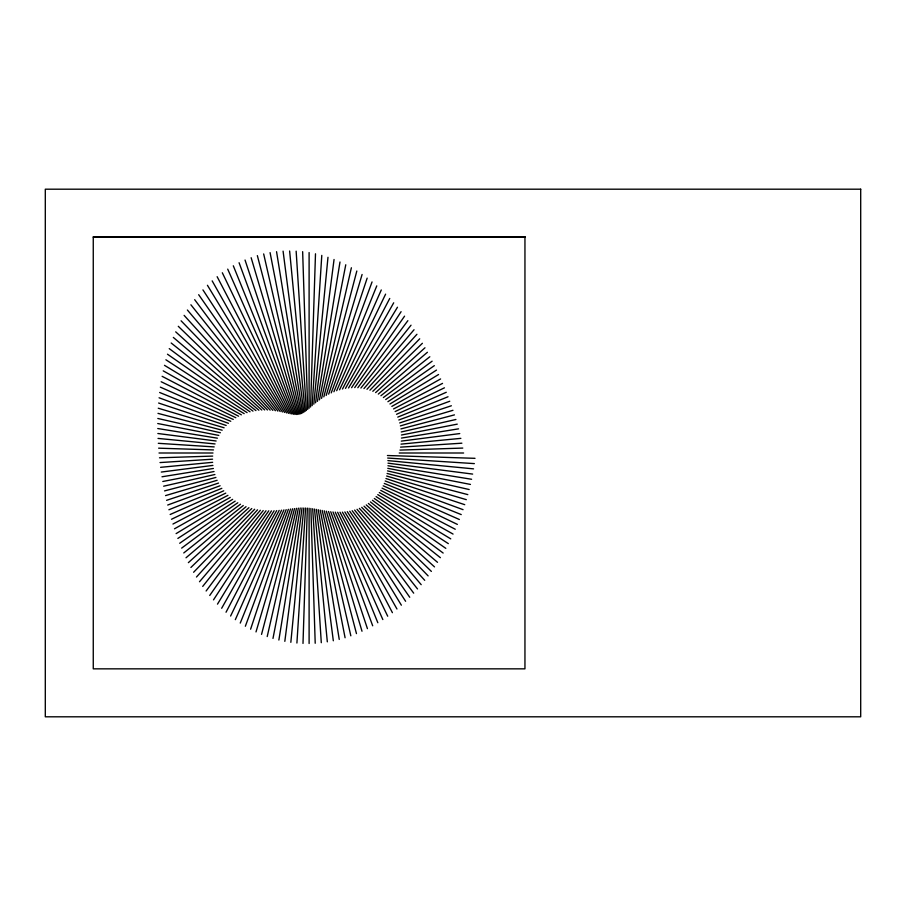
<?xml version="1.0" encoding="UTF-8"?>
<svg xmlns="http://www.w3.org/2000/svg" width="906" height="906" viewBox="0 0 906 906"><rect width="100%" height="100%" fill="white"/><g stroke="black" fill="none" stroke-linecap="round" stroke-linejoin="round"><path stroke-width="1.36" d="M303 643.419L307.338 508.107M310.577 407.009L315.492 253.793M296.908 643.034L305.571 508.04M312.151 405.628L321.789 255.379M290.837 642.331L303.793 508.017M313.816 404.201L327.983 257.293M284.824 641.346L302.015 507.972M315.582 402.808L334.054 259.49M278.867 640.044L300.214 508.017M317.451 401.358L339.988 261.993M272.989 638.424L298.368 508.13M319.456 399.874L345.764 264.767M267.213 636.544L296.477 508.323M321.573 398.357L351.381 267.768M261.54 634.381L294.529 508.572M323.827 396.851L356.828 271.007M256.002 631.924L292.559 508.764M326.183 395.469L362.094 274.473M250.6 629.206L290.509 509.002M328.651 394.144L367.168 278.119M245.345 626.261L288.38 509.308M331.222 392.898L372.06 281.925M240.249 623.079L286.171 509.636M333.906 391.743L376.771 285.877M235.334 619.659L283.918 509.885M336.681 390.701L381.279 289.954M230.6 616.035L281.585 510.146M339.546 389.784L385.605 294.144M226.036 612.23L279.173 510.384M342.491 389.014L389.75 298.436M221.664 608.266L276.67 510.588M345.48 388.402L393.702 302.797M217.485 604.143L274.099 510.746M348.527 387.961L397.474 307.225M213.51 599.863L271.46 510.837M351.607 387.7L401.098 311.675M209.728 595.468L268.754 510.837M354.71 387.621L404.563 316.16M206.115 590.995L266.002 510.746M357.813 387.734L407.87 320.667M202.706 586.42L263.204 510.554M360.905 388.04L411.03 325.197M199.501 581.754L260.373 510.248M363.963 388.572L414.042 329.739M196.477 577.02L257.508 509.818M366.964 389.286L416.93 334.28M193.601 572.275L254.643 509.24M369.931 390.192L419.716 338.787M190.894 567.473L251.766 508.538M372.819 391.29L422.4 343.283M188.369 562.649L248.901 507.677M375.616 392.592L424.971 347.779M186.013 557.79L246.047 506.68M378.312 394.087L427.417 352.275M183.759 552.954L243.238 505.525M380.916 395.741L429.818 356.738M181.653 548.119L240.475 504.223M383.374 397.564L432.117 361.188M179.694 543.272L237.791 502.751M385.707 399.557L434.336 365.65M177.848 538.436L235.175 501.12M387.915 401.698L436.499 370.078M176.104 533.623L232.649 499.342M389.954 403.985L438.572 374.518M174.496 528.81L230.237 497.417M391.856 406.398L440.599 378.946M172.944 524.042L227.927 495.344M393.578 408.934L442.547 383.385M171.528 519.251L225.753 493.136M395.141 411.562L444.438 387.825M170.147 514.506L223.725 490.803M396.545 414.291L446.273 392.275M168.89 509.761L221.823 488.334M397.757 417.111L448.028 396.76M167.701 505.038L220.101 485.752M398.81 419.988L449.75 401.245M166.579 500.327L218.539 483.068M399.682 422.932L451.369 405.763M165.549 495.605L217.134 480.293M400.373 425.911L452.966 410.305M164.541 490.905L215.922 477.439M400.905 428.923L454.45 414.88M163.646 486.194L214.892 474.506M401.245 431.969L455.911 419.489M162.786 481.494L214.043 471.516M401.437 435.016L457.258 424.144M161.993 476.783L213.386 468.47M401.449 438.074L458.549 428.844M161.291 472.06L212.921 465.401M401.301 441.109L459.75 433.578M160.6 467.326L212.65 462.309M401.007 444.133L460.86 438.357M160.011 462.57L212.582 459.195M400.554 447.134L461.879 443.193M159.49 457.802L212.695 456.092M399.965 450.089L462.773 448.074M93.261 237.157L524.948 237.157M159.003 453L213.001 453M399.229 453L463.612 453M158.629 448.176L213.476 449.931M387.417 455.514L475.016 458.323M158.301 443.317L214.19 446.907M387.7 458.051L474.359 463.612M158.029 438.425L215.062 443.929M387.87 460.599L473.555 468.866M157.859 433.498L216.126 441.007M388.006 463.17L472.649 474.087M157.769 428.527L217.383 438.176M387.938 465.741L471.607 479.274M157.746 423.521L218.799 435.412M387.791 468.323L470.452 484.427M157.825 418.47L220.407 432.751M387.564 470.905L469.183 489.534M157.995 413.374L222.163 430.203M387.122 473.464L467.813 494.619M158.256 408.232L224.11 427.779M386.635 476.012L466.318 499.659M158.607 403.034L226.172 425.458M385.967 478.515L464.744 504.676M159.071 397.791L228.425 423.306M385.175 480.995L463.057 509.659M159.649 392.491L230.758 421.279M384.291 483.442L461.256 514.597M160.351 387.145L233.284 419.433M383.215 485.809L459.365 519.512M161.177 381.754L235.854 417.723M382.072 488.141L457.36 524.393M162.129 376.318L238.572 416.205M380.735 490.373L455.265 529.251M163.227 370.848L241.358 414.846M379.32 492.547L453.068 534.076M164.484 365.333L244.178 413.646M377.768 494.631L450.746 538.866M165.889 359.773L247.089 412.626M376.081 496.601L448.334 543.623M167.474 354.201L250.033 411.8M374.314 498.481L445.809 548.356M169.241 348.617L252.989 411.12M372.457 500.282L443.159 553.045M171.189 343.012L255.922 410.588M370.452 501.924L440.395 557.7M173.34 337.428L258.867 410.225M368.38 503.464L437.519 562.32M175.696 331.845L261.789 410.033M366.25 504.891L434.518 566.896M178.278 326.296L264.654 409.954M364.019 506.182L431.381 571.414M181.087 320.803L267.451 409.988M361.732 507.337L428.119 575.888M184.111 315.367L270.169 410.124M359.399 508.379L424.721 580.316M187.383 310.022L272.842 410.395M357.043 509.308L421.199 584.664M190.906 304.79L275.401 410.735M354.608 510.067L417.519 588.945M194.677 299.671L277.848 411.12M352.174 510.712L413.702 593.158M198.674 294.688L280.18 411.539M349.739 511.244L409.739 597.269M202.933 289.886L282.412 411.981M347.292 511.664L405.616 601.278M207.429 285.277L284.541 412.468M344.835 511.947L401.369 605.197M212.163 280.871L286.534 412.932M342.4 512.128L396.964 609.002M217.134 276.692L288.425 413.351M339.999 512.218L392.411 612.683M222.321 272.774L290.192 413.725M337.632 512.23L387.7 616.216M227.712 269.139L291.857 414.031M335.277 512.128L382.842 619.568M233.306 265.786L293.431 414.291M332.978 511.958L377.825 622.739M239.082 262.729L294.914 414.45M330.724 511.743L372.694 625.797M245.039 260.033L296.319 414.495M328.527 511.482L367.428 628.651M251.143 257.712L297.655 414.427M326.364 511.154L362.004 631.233M257.349 255.617L298.946 414.246M324.269 510.803L356.466 633.611M263.669 253.929L300.192 413.951M322.219 510.44L350.837 635.819M270.079 252.627L301.415 413.521M320.226 510.089L345.084 637.756M276.557 251.687L302.627 412.943M318.278 509.704L339.24 639.421M283.08 251.143L303.85 412.264M316.375 509.353L333.317 640.78M289.626 251.019L305.096 411.437M314.507 509.036L327.326 641.844M296.149 251.166L306.375 410.497M312.683 508.73L321.29 642.705M302.649 251.664L307.712 409.433M310.883 508.481L315.209 643.26M309.105 252.548L309.105 408.278M309.105 508.255L309.105 643.498M860.7 189.195L45.3 189.195L45.3 716.805L860.7 716.805L860.7 189.195M524.948 236.794L93.261 236.794L93.261 668.843L524.948 668.843L524.948 236.794"/></g></svg>
